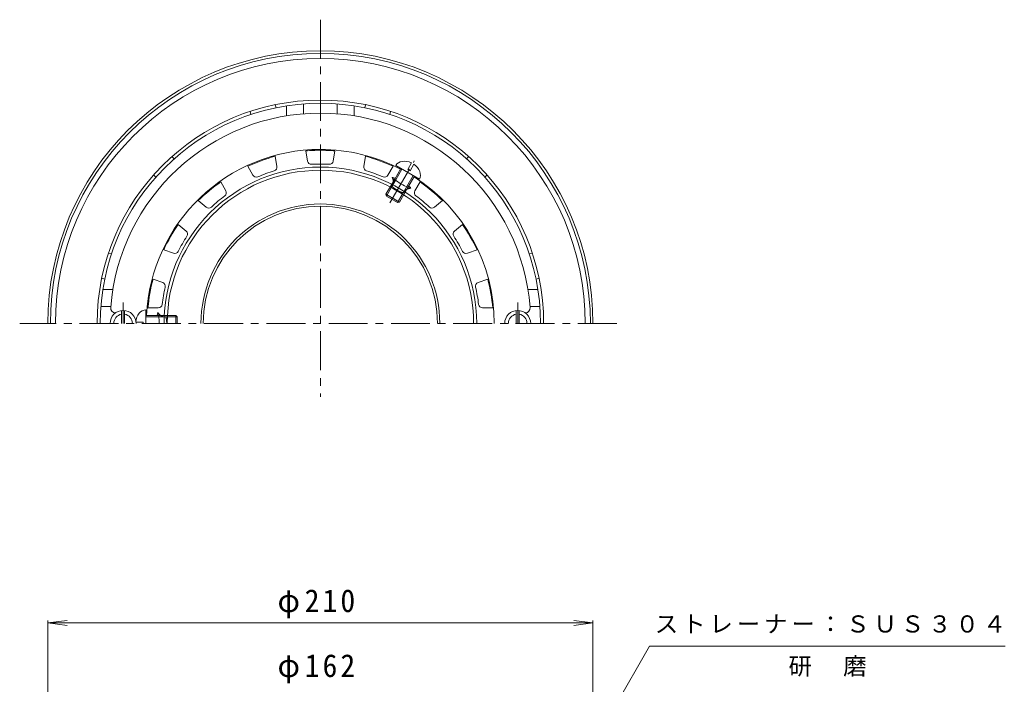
# Model space of a CAD drawing. Units: millimetres, scale not verified. Extents: x -287 to 205, y -347 to 378.
# Drawn here: x -175.1 to 204.6, y 122.1 to 378 of the extents above; entities that cross this region are included whole.
import ezdxf

# ---------------------------------------------------------------- set-up
doc = ezdxf.new("R2010")
doc.units = ezdxf.units.MM
doc.header["$LTSCALE"] = 3
doc.linetypes.add('CHAIN1', pattern=[8, 5, -1, 1, -1])
doc.linetypes.add('DASHED1', pattern=[1.8, 1.2, -0.6])
for name, color, linetype, lineweight in [('0-0_通り芯', 3, 'Continuous', 9), ('0-1_躯体', 2, 'Continuous', 9), ('0-2_仕上', 6, 'Continuous', 9), ('0-4_その他', 7, 'Continuous', 9), ('0-5_寸法', 7, 'Continuous', 9)]:
    doc.layers.add(name, color=color, linetype=linetype, lineweight=lineweight)
doc.styles.add('ＭＳ ゴシック', font='')
doc.styles.get('ＭＳ ゴシック').set_extended_font_data('MS Gothic')

msp = doc.modelspace()

# ---------------------------------------------------------------- linework, layer by layer
at = {"layer": '0-0_通り芯', "linetype": 'CHAIN1'}
for p, q in [((-59.251, 378.047), (-59.251, 232.811)), ((54.955, 261.082), (-175.069, 261.082))]:
    msp.add_line(p, q, dxfattribs=at)
at = {"layer": '0-0_通り芯'}
for p, q in [((-65.751, 341.82), (-65.751, 345.632)), ((-52.751, 341.82), (-52.751, 345.632)), ((-72.251, 344.879), (-72.251, 341.032)), ((-46.251, 344.879), (-46.251, 341.032)), ((-143.048, 274.082), (-139.201, 274.082)), ((24.547, 274.082), (20.699, 274.082)), ((-139.99, 267.582), (-143.801, 267.582)), ((21.488, 267.582), (25.3, 267.582))]:
    msp.add_line(p, q, dxfattribs=at)
at = {"layer": '0-0_通り芯', "color": 7}
for p, q in [((-135.851, 261.082), (-135.851, 266.045)), ((-134.651, 261.082), (-134.651, 266.045)), ((16.149, 261.082), (16.149, 266.045)), ((17.349, 261.082), (17.349, 266.045))]:
    msp.add_line(p, q, dxfattribs=at)
at = {"layer": '0-0_通り芯'}
for radius, start, end in [(105, 0, 180), (104, 0, 180), (102, 0, 180), (86, 90, 180), (86, 0, 90), (46, 0, 180), (45.118, 0, 180)]:
    msp.add_arc((-59.251, 261.082), radius, start, end, dxfattribs=at)
at = {"layer": '0-0_通り芯', "color": 7}
for centre, radius, start, end in [((-135.251, 261.082), 5, 90, 180), ((-135.251, 261.082), 5, 0, 90), ((16.749, 261.082), 5, 90, 180), ((16.749, 261.082), 5, 0, 90), ((-135.251, 261.082), 3.586, 99.63252, 180), ((-135.251, 261.082), 3.586, 0, 80.36748), ((16.749, 261.082), 3.586, 99.63252, 180), ((16.749, 261.082), 3.586, 0, 80.36748)]:
    msp.add_arc(centre, radius, start, end, dxfattribs=at)
at = {"layer": '0-1_躯体'}
for p, q in [((-85.99, 341.555), (-86.301, 342.717)), ((-76.331, 344.144), (-76.642, 345.305)), ((-42.171, 344.144), (-41.86, 345.305)), ((-32.511, 341.555), (-32.2, 342.717)), ((-115.574, 324.475), (-116.424, 325.325)), ((-2.928, 324.475), (-2.078, 325.325)), ((-122.645, 317.404), (-123.495, 318.254)), ((4.143, 317.404), (4.993, 318.254)), ((-139.725, 287.821), (-140.886, 288.132)), ((21.223, 287.821), (22.384, 288.132)), ((-142.313, 278.161), (-143.474, 278.473)), ((23.811, 278.161), (24.972, 278.473))]:
    msp.add_line(p, q, dxfattribs=at)
for radius, start, end in [(84.8, 90, 180), (86, 0, 90), (84.8, 0, 90)]:
    msp.add_arc((-59.251, 261.082), radius, start, end, dxfattribs=at)
at = {"layer": '0-2_仕上'}
for p, q in [((-64.184, 323.611), (-64.874, 327.523)), ((-54.318, 323.611), (-53.628, 327.523)), ((-76.002, 321.527), (-76.691, 325.439)), ((-42.5, 321.527), (-41.81, 325.439)), ((-24.142, 322.891), (-25.583, 320.396)), ((-85.272, 318.152), (-87.259, 321.593)), ((-33.229, 318.152), (-31.243, 321.593)), ((-28.248, 320.779), (-30.634, 316.648)), ((-27.815, 320.529), (-30.223, 316.36)), ((-30.197, 321.904), (-21.104, 316.654)), ((-25.583, 320.396), (-24.717, 319.895)), ((-23.276, 322.391), (-24.717, 319.895)), ((-95.665, 312.152), (-97.651, 315.593)), ((-23.485, 318.029), (-25.892, 313.86)), ((-23.052, 317.779), (-25.438, 313.648)), ((-22.837, 312.152), (-20.851, 315.593)), ((-32.287, 313.785), (-33.998, 310.82)), ((-31.842, 313.555), (-33.815, 310.137)), ((-103.223, 305.811), (-106.266, 308.364)), ((-33.998, 310.82), (-28.802, 307.82)), ((-33.998, 310.82), (-33.815, 310.137)), ((-33.815, 310.137), (-29.485, 307.637)), ((-27.512, 311.055), (-29.485, 307.637)), ((-28.802, 307.82), (-29.485, 307.637)), ((-27.09, 310.785), (-28.802, 307.82)), ((-15.279, 305.811), (-12.236, 308.364)), ((-110.936, 296.618), (-113.979, 299.172)), ((-7.566, 296.618), (-4.523, 299.172)), ((-115.869, 288.074), (-119.602, 289.433)), ((-2.633, 288.074), (1.1, 289.433)), ((-119.973, 276.798), (-123.706, 278.156)), ((1.472, 276.798), (5.205, 278.156)), ((-126.452, 261.082), (-126.452, 266.332)), ((-121.686, 267.082), (-125.659, 267.082)), ((3.185, 267.082), (7.157, 267.082)), ((-126.452, 264.082), (-121.681, 264.082)), ((-126.452, 263.582), (-121.638, 263.582)), ((-118.399, 263.582), (-114.452, 263.582)), ((-118.376, 264.082), (-114.952, 264.082)), ((-114.952, 264.082), (-114.452, 263.582)), ((-114.952, 261.082), (-114.952, 264.082)), ((-114.452, 261.082), (-114.452, 263.582)), ((-130.334, 261.582), (-127.452, 261.582)), ((-127.452, 261.582), (-127.452, 261.082))]:
    msp.add_line(p, q, dxfattribs=at)
at = {"layer": '0-2_仕上', "linetype": 'CHAIN1'}
msp.add_line((-32.437, 307.524), (-23.091, 323.713), dxfattribs=at)
at = {"layer": '0-2_仕上', "linetype": 'DASHED1'}
for p, q in [((-30.634, 316.648), (-32.287, 313.785)), ((-30.222, 316.36), (-31.842, 313.555)), ((-31.358, 314.393), (-31.605, 313.966)), ((-25.892, 313.86), (-27.512, 311.055)), ((-27.028, 311.893), (-27.275, 311.466)), ((-25.438, 313.648), (-27.09, 310.785)), ((-121.681, 264.082), (-118.376, 264.082)), ((-121.638, 263.582), (-118.399, 263.582)), ((-119.366, 263.582), (-118.873, 263.582))]:
    msp.add_line(p, q, dxfattribs=at)
at = {"layer": '0-2_仕上', "color": 2, "linetype": 'CHAIN1'}
for p, q in [((-135.251, 269.195), (-135.251, 261.082)), ((16.749, 269.195), (16.749, 261.082))]:
    msp.add_line(p, q, dxfattribs=at)
at = {"layer": '0-2_仕上'}
for centre, radius, start, end in [((-59.251, 261.082), 81, 90, 175.64423), ((-59.251, 261.082), 81, 4.35577, 90), ((-59.251, 261.082), 67, 90, 177.43364), ((-59.251, 261.082), 66.679, 90, 94.83731), ((-59.251, 261.082), 67, 62.5663, 90), ((-59.251, 261.082), 66.679, 85.16269, 90), ((-59.251, 261.082), 66.679, 105.16266, 114.83731), ((-62.707, 323.871), 1.5, 189.99979, 273.15016), ((-55.795, 323.871), 1.5, 266.84984, 350.00021), ((-59.251, 261.082), 66.679, 65.16269, 74.83734), ((-59.251, 261.082), 60.205, 90, 180.00001), ((-59.251, 261.082), 59, 90, 180), ((-59.251, 261.082), 61.384, 106.84976, 113.15022), ((-77.479, 321.266), 1.5, 286.84962, 10), ((-59.251, 261.082), 61.384, 90, 93.15022), ((-59.251, 261.082), 61.384, 86.84978, 90), ((-59.251, 261.082), 60.205, 0, 90), ((-59.251, 261.082), 59, 0, 90), ((-41.023, 321.266), 1.5, 170, 253.15038), ((-59.251, 261.082), 61.384, 66.84978, 73.15024), ((-59.251, 261.082), 66.679, 125.16266, 134.83731), ((-83.973, 318.902), 1.5, 209.99979, 293.15016), ((-34.528, 318.902), 1.5, 246.84984, 330.00021), ((-59.251, 261.082), 67, 0, 57.43364), ((-59.251, 261.082), 66.679, 45.16269, 54.83734), ((-96.964, 311.402), 1.5, 306.84962, 30), ((-21.538, 311.402), 1.5, 150, 233.15038), ((-59.251, 261.082), 61.384, 126.84976, 133.15022), ((-59.251, 261.082), 61.384, 46.84978, 53.15024), ((-102.258, 306.96), 1.5, 229.99979, 313.15016), ((-16.243, 306.96), 1.5, 226.84984, 310.00021), ((-59.251, 261.082), 66.679, 145.16266, 154.83731), ((-111.9, 295.469), 1.5, 326.84962, 50), ((-6.601, 295.469), 1.5, 130, 213.15038), ((-59.251, 261.082), 66.679, 25.16269, 34.83734), ((-59.251, 261.082), 61.384, 146.84976, 153.15022), ((-59.251, 261.082), 61.384, 26.84978, 33.15024), ((-115.356, 289.484), 1.5, 249.99979, 333.15016), ((-3.146, 289.484), 1.5, 206.84984, 290.00021), ((-59.251, 261.082), 66.679, 165.16266, 174.83731), ((-59.251, 261.082), 66.679, 5.16269, 14.83734), ((-59.251, 261.082), 61.384, 166.84976, 173.15022), ((-120.486, 275.388), 1.5, 346.84962, 70), ((1.985, 275.388), 1.5, 110, 193.15038), ((-59.251, 261.082), 61.384, 6.84978, 13.15024), ((-138.023, 267.082), 2, 175.64427, 263.2453), ((-121.686, 268.582), 1.5, 269.99979, 353.15016), ((3.185, 268.582), 1.5, 186.84984, 270.00021), ((19.521, 267.082), 2, 276.7547, 4.35573)]:
    msp.add_arc(centre, radius, start, end, dxfattribs=at)
at = {"layer": '0-2_仕上', "linetype": 'DASHED1'}
for centre, start, end in [((-34.654, 315.572), 340.29929, 30.12071), ((-24.359, 309.629), 89.87929, 139.70071), ((-118.74, 267.025), 209.87929, 259.70071)]:
    msp.add_arc(centre, 3.5, start, end, dxfattribs=at)
at = {"layer": '0-2_仕上'}
for centre, major_axis, ratio, start_param, end_param in [((-25.65, 319.279), (4.547, -2.625), 0.7428, 1.6661844, 3.1415927), ((-25.65, 319.279), (4.547, -2.625), 0.7428, 0, 1.4754083), ((-27.989, 315.229), (3.637, -2.1), 0.1002, 2.3663891, 7.0583849), ((-126.452, 261.082), (0, 5.25), 0.7428, 6.2831853, 7.7585936), ((-121.775, 261.082), (0, 4.2), 0.1002, 4.7123867, 7.0583849)]:
    msp.add_ellipse(centre, major_axis=major_axis, ratio=ratio, start_param=start_param, end_param=end_param, dxfattribs=at)
at = {"layer": '0-2_仕上', "linetype": 'DASHED1'}
for centre, major_axis, start_param, end_param in [((-29.44, 312.716), (-2.165, 1.25), 6.2831853, 7.8539816), ((-29.44, 312.716), (2.165, -1.25), 4.712389, 6.2831853), ((-118.873, 261.082), (0, 2.5), 4.712389, 6.2831853)]:
    msp.add_ellipse(centre, major_axis=major_axis, ratio=0.1686, start_param=start_param, end_param=end_param, dxfattribs=at)
at = {"layer": '0-4_その他'}
for p, q in [((-164.251, 145.704), (-156.815, 146.683)), ((-164.251, 146.604), (-164.251, 2.176)), ((-164.251, 145.704), (45.749, 145.704)), ((-164.251, 145.704), (-156.815, 144.725)), ((45.749, 145.704), (38.313, 146.683)), ((45.749, 145.704), (38.313, 144.725)), ((45.749, 146.604), (45.749, 2.176))]:
    msp.add_line(p, q, dxfattribs=at)
at = {"layer": '0-5_寸法'}
for p, q in [((3.64, 26.028), (67.577, 136.771)), ((67.577, 136.771), (204.57, 136.771))]:
    msp.add_line(p, q, dxfattribs=at)

# ---------------------------------------------------------------- texts
at = {"layer": '0-4_その他', "color": 2, "char_height": 8.798, "attachment_point": 7, "style": 'ＭＳ ゴシック'}
for s, insert in [('\\T1.21;\\W0.95;φ210', (-75.751, 147.504)), ('\\T1.21;\\W0.95;φ162', (-75.751, 122.504))]:
    msp.add_mtext(s, dxfattribs=dict(at, insert=insert))
at = {"layer": '0-5_寸法', "char_height": 6.598, "attachment_point": 7, "style": 'ＭＳ ゴシック'}
for s, insert in [('\\T1.17;ストレーナー：ＳＵＳ３０４', (69.57, 141.687)), ('\\T1.17;研\u3000磨', (121.074, 125.038))]:
    msp.add_mtext(s, dxfattribs=dict(at, insert=insert))

doc.saveas('drawing.dxf')
